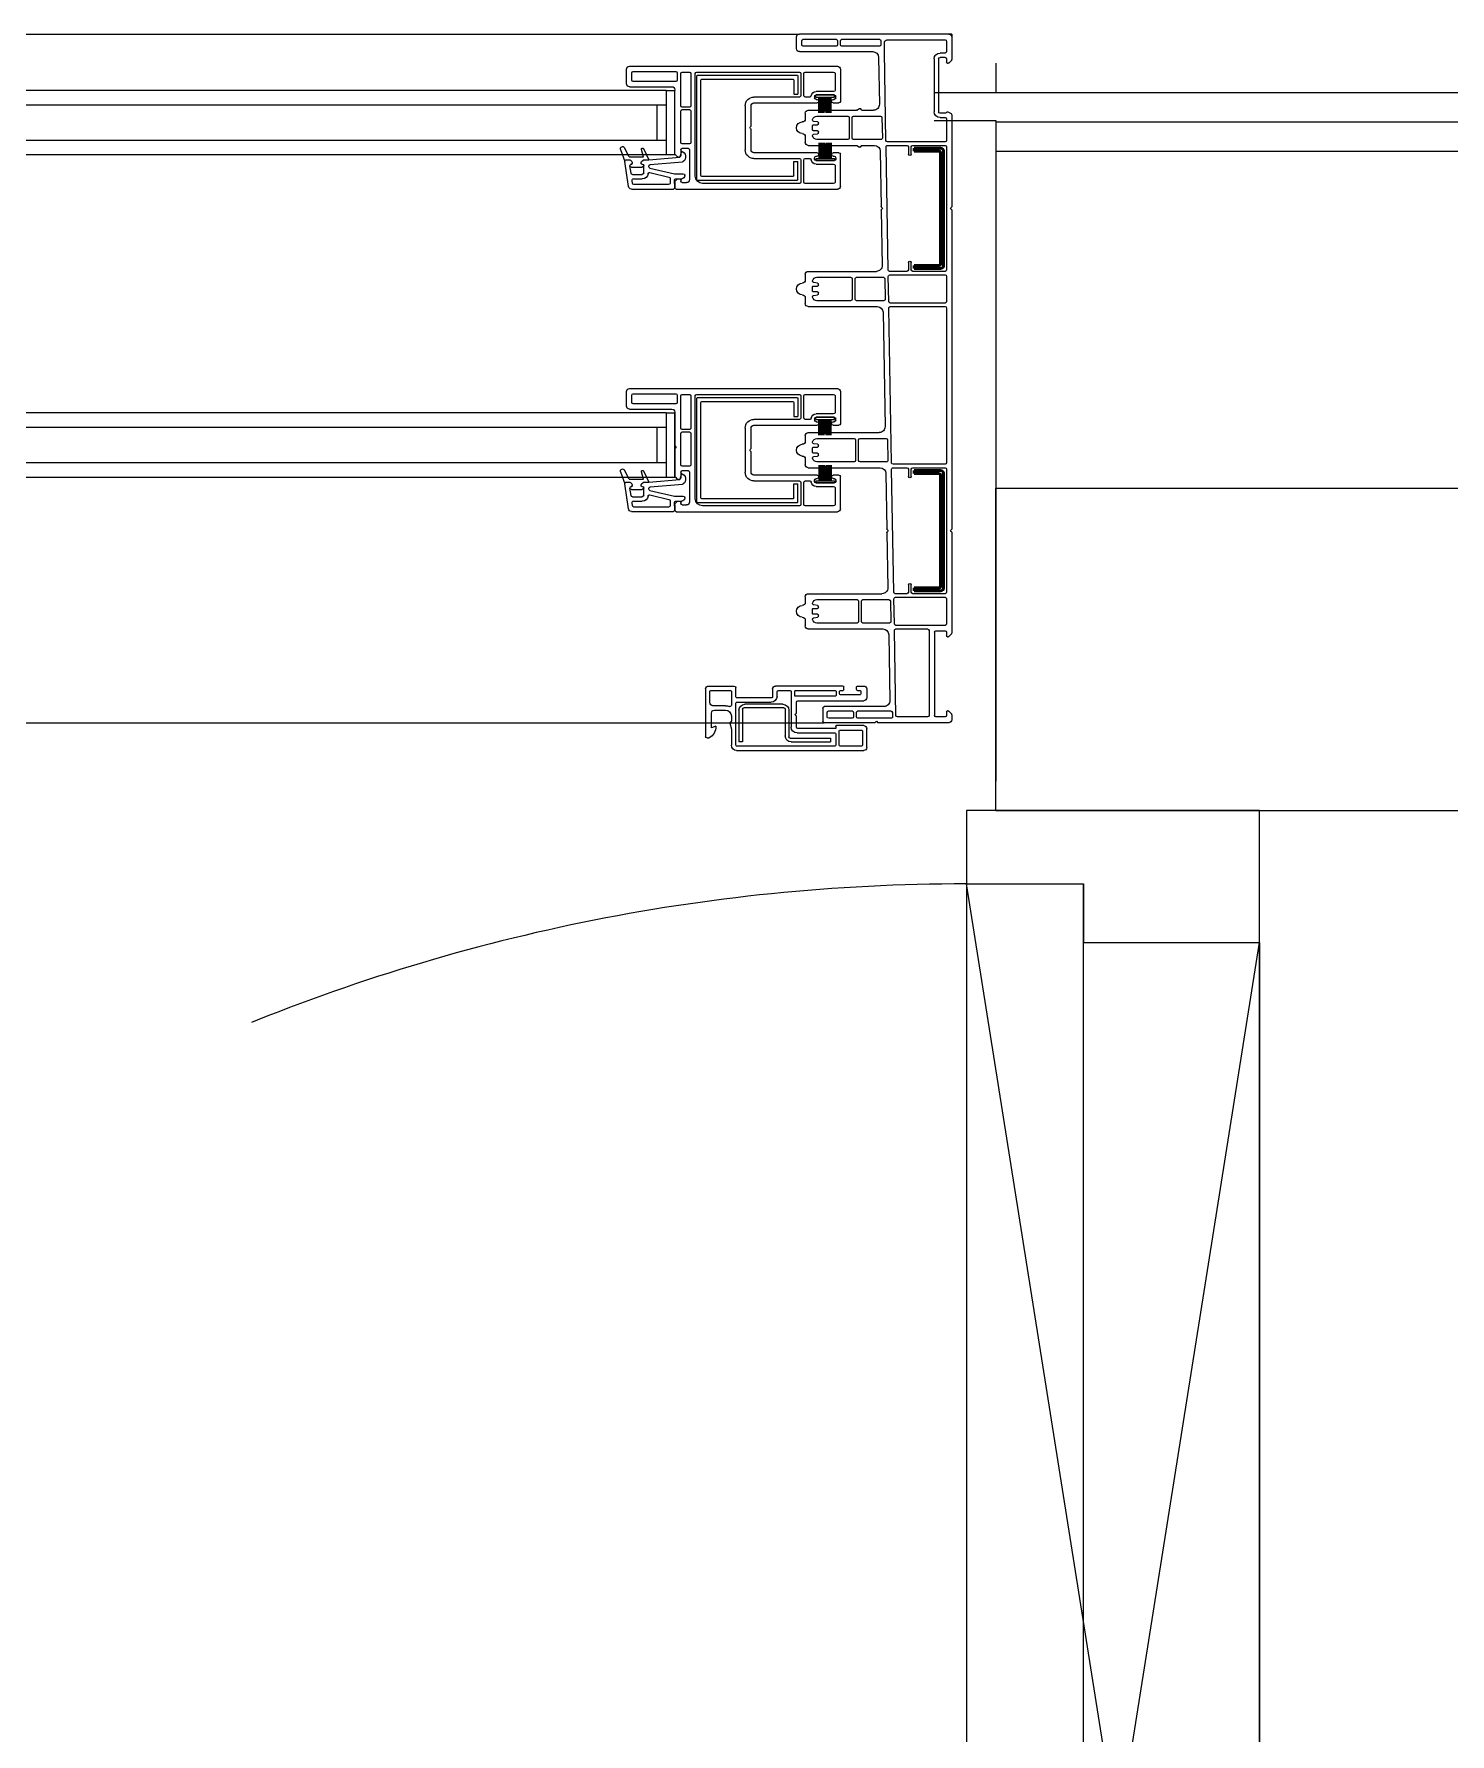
# Model space of a CAD drawing. Header units: millimetres. Extents: x -33000 to 294000, y 0 to 42408.
# Drawn here: x 57393 to 57876, y 9065 to 9645 of the extents above; entities that cross this region are included whole.
import ezdxf

# ---------------------------------------------------------------- set-up
doc = ezdxf.new("R2010")
doc.units = ezdxf.units.MM
doc.header["$LTSCALE"] = 50
doc.linetypes.add('DASHDOTX2', pattern=[2, 1, -0.5, 0, -0.5])
doc.layers.add('arch', color=8, linetype='Continuous')

# ---------------------------------------------------------------- blocks, each defined once
blk = doc.blocks.new('A$C310D5BF5')
for p, q in [((0, 0), (52, 0)), ((0, 0), (0, -8.64)), ((1418, 0), (52, 0)), ((1.8, -2.5), (1.8, -6)), ((22, -2), (2.3, -2)), ((23, -5.97), (23, -3)), ((24.2, -2.3), (24.2, -3.7)), ((37.5, -1.8), (24.7, -1.8)), ((24.7, -4.2), (37.5, -4.2)), ((38, -3.7), (38, -2.3)), ((39, -2.3), (39, -3.7)), ((50.7, -1.8), (39.5, -1.8)), ((39.5, -4.2), (50.7, -4.2)), ((51.2, -3.7), (51.2, -2.3)), ((53, -5), (53, -1)), ((0.15, -9), (1.06, -9.91)), ((1.5, -10), (1.27, -10)), ((1.8, -8.5), (1.8, -9.7)), ((2.3, -6.5), (4, -6.5)), ((2.3, -8), (4, -8)), ((4.5, -8.5), (4.5, -26.5)), ((6, -8.5), (6, -26.5)), ((22.47, -36.31), (23, -6)), ((24.97, -7.97), (24.69, -23.97)), ((52, -6), (26.97, -6)), ((110, -11), (39, -11)), ((38, -12), (38, -23)), ((39.8, -13.5), (39.8, -19.1)), ((50, -13), (40.3, -13)), ((50.5, -21), (50.5, -13.5)), ((51.5, -13.5), (51.5, -21)), ((87, -13), (52, -13)), ((52.5, -14.3), (52.5, -20.5)), ((86.7, -14), (52.8, -14)), ((53.9, -15.7), (53.9, -20.5)), ((85.3, -15.4), (54.2, -15.4)), ((85.6, -48.3), (85.6, -15.7)), ((87, -49.7), (87, -14.3)), ((87.5, -48.5), (87.5, -13.5)), ((89, -13.5), (89, -24.5)), ((92, -13), (89.5, -13)), ((92.5, -24.5), (92.5, -13.5)), ((93.7, -13.3), (93.7, -15.7)), ((108.7, -12.8), (94.2, -12.8)), ((94.2, -16.2), (108.7, -16.2)), ((109.2, -15.7), (109.2, -13.3)), ((111, -17), (111, -12)), ((39.6, -21.8), (39.6, -21.3)), ((40, -21.5), (40, -20.8)), ((46.4, -20.8), (40, -20.8)), ((46.4, -21.5), (40, -21.5)), ((40.1, -20.8), (46.3, -20.8)), ((40.5, -22.3), (40.1, -22.3)), ((40.3, -19.6), (46.3, -19.6)), ((41, -23), (41, -22.8)), ((41.11, -26.9), (41.11, -21.5)), ((41.41, -26.9), (41.41, -21.5)), ((41.71, -26.9), (41.71, -21.5)), ((42.01, -26.9), (42.01, -21.5)), ((42.31, -26.9), (42.31, -21.5)), ((42.61, -26.9), (42.61, -21.5)), ((42.91, -26.9), (42.91, -21.5)), ((43.06, -26.37), (43.06, -21.5)), ((43.36, -26.37), (43.36, -21.5)), ((43.51, -26.9), (43.51, -21.5)), ((43.81, -26.9), (43.81, -21.5)), ((44.11, -26.9), (44.11, -21.5)), ((44.41, -26.9), (44.41, -21.5)), ((44.71, -26.9), (44.71, -21.5)), ((45.01, -26.9), (45.01, -21.5)), ((45.31, -26.9), (45.31, -21.5)), ((45.4, -22.8), (45.4, -23)), ((46.3, -22.3), (45.9, -22.3)), ((46.4, -21.5), (46.4, -20.8)), ((46.8, -21.3), (46.8, -21.8)), ((48.48, -21.5), (50, -21.5)), ((52, -21.5), (67.5, -21.5)), ((53.9, -20.5), (52.5, -20.5)), ((94.5, -19), (94.5, -19.28)), ((110, -18), (95.5, -18)), ((0, -27.61), (0, -58.88)), ((1.34, -26.55), (0.25, -27.18)), ((1.8, -29), (1.8, -36.3)), ((2.09, -27), (4, -27)), ((4, -28.5), (2.3, -28.5)), ((23.81, -28.49), (23.69, -35.49)), ((33.5, -28), (24.31, -28)), ((30.7, -26), (26.69, -26)), ((32.35, -25.96), (31.45, -25.44)), ((49, -26), (32.5, -26)), ((34, -35.5), (34, -28.5)), ((35, -28.5), (35, -35.5)), ((46, -28), (35.5, -28)), ((40.5, -23.5), (38.5, -23.5)), ((43.06, -26.37), (43.36, -26.37)), ((67.5, -23.5), (45.9, -23.5)), ((50, -27), (50, -29)), ((68.5, -31.38), (68.5, -24.5)), ((70.5, -24.5), (70.5, -39.5)), ((89, -26.3), (89, -37)), ((89.5, -25), (92, -25)), ((92, -25.8), (89.5, -25.8)), ((92.5, -37), (92.5, -26.3)), ((45.5, -30.7), (45.5, -30.28)), ((45.5, -33.72), (45.5, -33.3)), ((45.76, -29.98), (47.05, -29.81)), ((47.05, -34.19), (45.76, -34.02)), ((47.2, -31), (45.8, -31)), ((45.8, -33), (47.2, -33)), ((47.5, -32.7), (47.5, -31.3)), ((68.5, -39.5), (68.5, -32.62)), ((68.79, -31.79), (68.59, -31.59)), ((68.79, -32.21), (68.59, -32.41)), ((1.8, -38.5), (1.8, -80.5)), ((2.3, -36.8), (21.97, -36.8)), ((13.3, -38), (2.3, -38)), ((13.8, -41), (13.8, -38.5)), ((14.8, -38.5), (14.8, -41)), ((21.93, -38), (15.3, -38)), ((21.7, -80.51), (22.43, -38.51)), ((24.41, -39.97), (24.08, -58.88)), ((24.19, -36), (33.5, -36)), ((30.7, -38), (26.41, -38)), ((32.35, -38.04), (31.45, -38.56)), ((49, -38), (32.5, -38)), ((35.5, -36), (46, -36)), ((38.5, -40.5), (40.5, -40.5)), ((41.11, -37.1), (41.11, -42.5)), ((41.41, -37.1), (41.41, -42.5)), ((41.71, -37.1), (41.71, -42.5)), ((42.01, -37.1), (42.01, -42.5)), ((42.31, -37.1), (42.31, -42.5)), ((42.61, -37.1), (42.61, -42.5)), ((42.91, -37.1), (42.91, -42.5)), ((43.06, -37.63), (43.06, -42.5)), ((43.06, -37.63), (43.36, -37.63)), ((43.36, -37.63), (43.36, -42.5)), ((43.51, -37.1), (43.51, -42.5)), ((43.81, -37.1), (43.81, -42.5)), ((44.11, -37.1), (44.11, -42.5)), ((44.41, -37.1), (44.41, -42.5)), ((44.71, -37.1), (44.71, -42.5)), ((45.01, -37.1), (45.01, -42.5)), ((45.31, -37.1), (45.31, -42.5)), ((45.9, -40.5), (67.5, -40.5)), ((50, -35), (50, -37)), ((89.5, -37.5), (92, -37.5)), ((89.5, -39.5), (89.5, -49.7)), ((92, -39), (90, -39)), ((92.27, -40), (92.8, -42)), ((92.5, -39.5), (92.5, -41.5)), ((105.17, -39.11), (103.4, -42.9)), ((105.18, -41.9), (105.86, -39.37)), ((110.02, -41.9), (111.67, -38.79)), ((113.01, -39.39), (111.52, -43.47)), ((38, -52), (38, -41)), ((39.6, -42.2), (39.6, -42.7)), ((39.8, -44.9), (39.8, -50.5)), ((40, -42.5), (40, -43.2)), ((46.4, -42.5), (40, -42.5)), ((46.4, -43.2), (40, -43.2)), ((40.5, -41.7), (40.1, -41.7)), ((40.1, -43.2), (46.3, -43.2)), ((46.3, -44.4), (40.3, -44.4)), ((41, -41), (41, -41.2)), ((45.4, -41.2), (45.4, -41)), ((46.3, -41.7), (45.9, -41.7)), ((46.4, -42.5), (46.4, -43.2)), ((46.8, -42.7), (46.8, -42.2)), ((50, -42.5), (48.48, -42.5)), ((50.5, -50.5), (50.5, -43)), ((51.5, -43), (51.5, -50.5)), ((67.5, -42.5), (52, -42.5)), ((53.9, -43.5), (52.5, -43.5)), ((52.5, -49.7), (52.5, -43.5)), ((53.9, -48.3), (53.9, -43.5)), ((102.95, -44.57), (91.86, -43.63)), ((103.4, -42.9), (92.8, -42)), ((93.29, -42), (93, -42)), ((94.35, -41.15), (93.65, -41.85)), ((103.02, -45.76), (94.6, -47.7)), ((105, -42.9), (103.4, -42.9)), ((105, -42.9), (103.4, -42.9)), ((103.4, -45.27), (103.4, -45.07)), ((105.1, -47.4), (105.1, -44.9)), ((110.02, -41.9), (105.18, -41.9)), ((105.86, -43.55), (105.35, -43.05)), ((105.86, -43.55), (105.35, -43.05)), ((105.8, -44.4), (105.6, -44.4)), ((105.8, -44.4), (105.6, -44.4)), ((109.3, -45.4), (105.6, -45.4)), ((106, -44.2), (106, -43.91)), ((106, -44.2), (106, -43.91)), ((109, -44.2), (109, -43.91)), ((109, -44.2), (109, -43.91)), ((109.15, -43.55), (109.66, -43.05)), ((109.15, -43.55), (109.66, -43.05)), ((109.3, -44.4), (109.2, -44.4)), ((109.3, -44.4), (109.2, -44.4)), ((109.45, -47.47), (109.8, -44.97)), ((111.03, -42.9), (110.01, -42.9)), ((111.03, -42.9), (110.01, -42.9)), ((110.32, -52.04), (111.52, -43.47)), ((40.3, -51), (50, -51)), ((52, -51), (85, -51)), ((52.8, -50), (86.7, -50)), ((54.2, -48.6), (85.3, -48.6)), ((92, -50.7), (90.5, -50.7)), ((91.1, -48.4), (91.1, -48.2)), ((94.6, -47.7), (91.6, -47.7)), ((94.09, -49.4), (92.1, -49.4)), ((92.5, -49.9), (92.5, -50.2)), ((93.29, -49.4), (93, -49.4)), ((93.65, -49.55), (94.35, -50.25)), ((94.5, -52.38), (94.59, -49.92)), ((94.5, -50.61), (94.5, -52.5)), ((96.1, -49.29), (96.1, -50.9)), ((103.02, -47.3), (96.49, -48.8)), ((96.6, -51.4), (108.46, -51.4)), ((108.95, -47.9), (105.6, -47.9)), ((108.6, -49.4), (105.6, -49.4)), ((108.96, -50.97), (109.1, -49.97)), ((94, -53), (39, -53)), ((109.33, -52.9), (95, -52.9)), ((0, -60.12), (0, -168.88)), ((0.29, -59.29), (0.09, -59.09)), ((0.09, -59.91), (0.29, -59.71)), ((24.06, -60.13), (23.73, -78.97)), ((23.78, -59.29), (23.99, -59.09)), ((23.97, -59.91), (23.78, -59.71)), ((2.3, -81), (13.3, -81)), ((13.8, -80.5), (13.8, -78)), ((14.8, -78), (14.8, -80.5)), ((15.3, -81), (21.2, -81)), ((49, -81), (25.73, -81)), ((1.8, -82.7), (1.8, -91.3)), ((21.16, -82.2), (2.3, -82.2)), ((21.51, -91.31), (21.66, -82.71)), ((22.85, -83.49), (22.73, -90.49)), ((32.5, -83), (23.35, -83)), ((33, -90.5), (33, -83.5)), ((34, -83.5), (34, -90.5)), ((46, -83), (34.5, -83)), ((45.5, -85.7), (45.5, -85.28)), ((45.76, -84.98), (47.05, -84.81)), ((47.2, -86), (45.8, -86)), ((47.5, -87.7), (47.5, -86.3)), ((50, -82), (50, -84)), ((2.3, -91.8), (21.01, -91.8)), ((23.23, -91), (32.5, -91)), ((34.5, -91), (46, -91)), ((45.5, -88.72), (45.5, -88.3)), ((47.05, -89.19), (45.76, -89.02)), ((45.8, -88), (47.2, -88)), ((50, -90), (50, -92)), ((1.8, -93.5), (1.8, -146.3)), ((20.97, -93), (2.3, -93)), ((20.55, -146.31), (21.47, -93.51)), ((23.45, -94.97), (22.77, -133.97)), ((49, -93), (25.45, -93)), ((110, -121), (39, -121)), ((38, -122), (38, -133)), ((39.8, -123.5), (39.8, -129.1)), ((50, -123), (40.3, -123)), ((50.5, -131), (50.5, -123.5)), ((51.5, -123.5), (51.5, -131)), ((87, -123), (52, -123)), ((52.5, -124.3), (52.5, -130.5)), ((86.7, -124), (52.8, -124)), ((53.9, -125.7), (53.9, -130.5)), ((85.3, -125.4), (54.2, -125.4)), ((85.6, -158.3), (85.6, -125.7)), ((87, -159.7), (87, -124.3)), ((87.5, -158.5), (87.5, -123.5)), ((89, -123.5), (89, -134.5)), ((92, -123), (89.5, -123)), ((92.5, -134.5), (92.5, -123.5)), ((93.7, -123.3), (93.7, -125.7)), ((108.7, -122.8), (94.2, -122.8)), ((94.2, -126.2), (108.7, -126.2)), ((109.2, -125.7), (109.2, -123.3)), ((111, -127), (111, -122)), ((39.6, -131.8), (39.6, -131.3)), ((40, -131.5), (40, -130.8)), ((46.4, -130.8), (40, -130.8)), ((46.4, -131.5), (40, -131.5)), ((40.1, -130.8), (46.3, -130.8)), ((40.5, -132.3), (40.1, -132.3)), ((40.3, -129.6), (46.3, -129.6)), ((41, -133), (41, -132.8)), ((41.11, -136.9), (41.11, -131.5)), ((41.41, -136.9), (41.41, -131.5)), ((41.71, -136.9), (41.71, -131.5)), ((42.01, -136.9), (42.01, -131.5)), ((42.31, -136.9), (42.31, -131.5)), ((42.61, -136.9), (42.61, -131.5)), ((42.91, -136.9), (42.91, -131.5)), ((43.06, -136.37), (43.06, -131.5)), ((43.36, -136.37), (43.36, -131.5)), ((43.51, -136.9), (43.51, -131.5)), ((43.81, -136.9), (43.81, -131.5)), ((44.11, -136.9), (44.11, -131.5)), ((44.41, -136.9), (44.41, -131.5)), ((44.71, -136.9), (44.71, -131.5)), ((45.01, -136.9), (45.01, -131.5)), ((45.31, -136.9), (45.31, -131.5)), ((45.4, -132.8), (45.4, -133)), ((46.3, -132.3), (45.9, -132.3)), ((46.4, -131.5), (46.4, -130.8)), ((46.8, -131.3), (46.8, -131.8)), ((48.48, -131.5), (50, -131.5)), ((52, -131.5), (67.5, -131.5)), ((53.9, -130.5), (52.5, -130.5)), ((94.5, -129), (94.5, -140.38)), ((110, -128), (95.5, -128)), ((21.89, -138.49), (21.77, -145.49)), ((31.3, -138), (22.39, -138)), ((49, -136), (24.77, -136)), ((31.8, -145.5), (31.8, -138.5)), ((32.8, -138.5), (32.8, -145.5)), ((46, -138), (33.3, -138)), ((40.5, -133.5), (38.5, -133.5)), ((43.06, -136.37), (43.36, -136.37)), ((67.5, -133.5), (45.9, -133.5)), ((50, -137), (50, -139)), ((68.5, -141.38), (68.5, -134.5)), ((70.5, -134.5), (70.5, -149.5)), ((89, -136.3), (89, -147)), ((89.5, -135), (92, -135)), ((92, -135.8), (89.5, -135.8)), ((92.5, -147), (92.5, -136.3)), ((45.5, -140.7), (45.5, -140.28)), ((45.5, -143.72), (45.5, -143.3)), ((45.76, -139.98), (47.05, -139.81)), ((47.05, -144.19), (45.76, -144.02)), ((47.2, -141), (45.8, -141)), ((45.8, -143), (47.2, -143)), ((47.5, -142.7), (47.5, -141.3)), ((50, -145), (50, -147)), ((68.5, -149.5), (68.5, -142.62)), ((68.79, -141.79), (68.59, -141.59)), ((68.79, -142.21), (68.59, -142.41)), ((94.21, -140.79), (94.41, -140.59)), ((94.21, -141.21), (94.41, -141.41)), ((94.5, -141.62), (94.5, -150.79)), ((1.8, -148.5), (1.8, -190.5)), ((2.3, -146.8), (20.05, -146.8)), ((13.3, -148), (2.3, -148)), ((13.8, -151), (13.8, -148.5)), ((14.8, -148.5), (14.8, -151)), ((20.01, -148), (15.3, -148)), ((19.78, -190.51), (20.51, -148.51)), ((22.49, -149.97), (22.16, -168.88)), ((22.26, -146), (31.3, -146)), ((49, -148), (24.49, -148)), ((33.3, -146), (46, -146)), ((38.5, -150.5), (40.5, -150.5)), ((41.11, -147.1), (41.11, -152.5)), ((41.41, -147.1), (41.41, -152.5)), ((41.71, -147.1), (41.71, -152.5)), ((42.01, -147.1), (42.01, -152.5)), ((42.31, -147.1), (42.31, -152.5)), ((42.61, -147.1), (42.61, -152.5)), ((42.91, -147.1), (42.91, -152.5)), ((43.06, -147.63), (43.06, -152.5)), ((43.06, -147.63), (43.36, -147.63)), ((43.36, -147.63), (43.36, -152.5)), ((43.51, -147.1), (43.51, -152.5)), ((43.81, -147.1), (43.81, -152.5)), ((44.11, -147.1), (44.11, -152.5)), ((44.41, -147.1), (44.41, -152.5)), ((44.71, -147.1), (44.71, -152.5)), ((45.01, -147.1), (45.01, -152.5)), ((45.31, -147.1), (45.31, -152.5)), ((45.9, -150.5), (67.5, -150.5)), ((89.5, -147.5), (92, -147.5)), ((89.5, -149.5), (89.5, -159.7)), ((92, -149), (90, -149)), ((92.27, -150), (92.8, -152)), ((92.5, -149.5), (92.5, -151.5)), ((105.17, -149.11), (103.4, -152.9)), ((105.18, -151.9), (105.86, -149.37)), ((110.02, -151.9), (111.67, -148.79)), ((113.01, -149.39), (111.52, -153.47)), ((38, -162), (38, -151)), ((39.6, -152.2), (39.6, -152.7)), ((39.8, -154.9), (39.8, -160.5)), ((40, -152.5), (40, -153.2)), ((46.4, -152.5), (40, -152.5)), ((46.4, -153.2), (40, -153.2)), ((40.5, -151.7), (40.1, -151.7)), ((40.1, -153.2), (46.3, -153.2)), ((46.3, -154.4), (40.3, -154.4)), ((41, -151), (41, -151.2)), ((45.4, -151.2), (45.4, -151)), ((46.3, -151.7), (45.9, -151.7)), ((46.4, -152.5), (46.4, -153.2)), ((46.8, -152.7), (46.8, -152.2)), ((50, -152.5), (48.48, -152.5)), ((50.5, -160.5), (50.5, -153)), ((51.5, -153), (51.5, -160.5)), ((67.5, -152.5), (52, -152.5)), ((53.9, -153.5), (52.5, -153.5)), ((52.5, -159.7), (52.5, -153.5)), ((53.9, -158.3), (53.9, -153.5)), ((102.95, -154.57), (91.86, -153.63)), ((103.4, -152.9), (92.8, -152)), ((93.29, -152), (93, -152)), ((94.35, -151.15), (93.65, -151.85)), ((103.02, -155.76), (94.6, -157.7)), ((105, -152.9), (103.4, -152.9)), ((105, -152.9), (103.4, -152.9)), ((103.4, -155.27), (103.4, -155.07)), ((105.1, -157.4), (105.1, -154.9)), ((110.02, -151.9), (105.18, -151.9)), ((105.86, -153.55), (105.35, -153.05)), ((105.86, -153.55), (105.35, -153.05)), ((105.8, -154.4), (105.6, -154.4)), ((105.8, -154.4), (105.6, -154.4)), ((109.3, -155.4), (105.6, -155.4)), ((106, -154.2), (106, -153.91)), ((106, -154.2), (106, -153.91)), ((109, -154.2), (109, -153.91)), ((109, -154.2), (109, -153.91)), ((109.15, -153.55), (109.66, -153.05)), ((109.15, -153.55), (109.66, -153.05)), ((109.3, -154.4), (109.2, -154.4)), ((109.3, -154.4), (109.2, -154.4)), ((109.45, -157.47), (109.8, -154.97)), ((111.03, -152.9), (110.01, -152.9)), ((111.03, -152.9), (110.01, -152.9)), ((110.32, -162.04), (111.52, -153.47)), ((40.3, -161), (50, -161)), ((52, -161), (85, -161)), ((52.8, -160), (86.7, -160)), ((54.2, -158.6), (85.3, -158.6)), ((92, -160.7), (90.5, -160.7)), ((91.1, -158.4), (91.1, -158.2)), ((94.6, -157.7), (91.6, -157.7)), ((94.09, -159.4), (92.1, -159.4)), ((92.5, -159.9), (92.5, -160.2)), ((93.29, -159.4), (93, -159.4)), ((93.65, -159.55), (94.35, -160.25)), ((94.5, -162.38), (94.59, -159.92)), ((94.5, -160.61), (94.5, -162.5)), ((96.1, -159.29), (96.1, -160.9)), ((103.02, -157.3), (96.49, -158.8)), ((96.6, -161.4), (108.46, -161.4)), ((108.95, -157.9), (105.6, -157.9)), ((108.6, -159.4), (105.6, -159.4)), ((108.96, -160.97), (109.1, -159.97)), ((94, -163), (39, -163)), ((109.33, -162.9), (95, -162.9)), ((0, -170.12), (0, -204.34)), ((0.29, -169.29), (0.09, -169.09)), ((0.09, -169.91), (0.29, -169.71)), ((22.14, -170.13), (21.81, -188.97)), ((21.86, -169.29), (22.07, -169.09)), ((22.05, -169.91), (21.86, -169.71)), ((2.3, -191), (13.3, -191)), ((13.8, -190.5), (13.8, -188)), ((14.8, -188), (14.8, -190.5)), ((15.3, -191), (19.28, -191)), ((49, -191), (23.81, -191)), ((1.8, -192.7), (1.8, -201.3)), ((19.24, -192.2), (2.3, -192.2)), ((19.59, -201.31), (19.74, -192.71)), ((20.93, -193.49), (20.81, -200.49)), ((30.3, -193), (21.43, -193)), ((30.8, -200.5), (30.8, -193.5)), ((31.8, -193.5), (31.8, -200.5)), ((46, -193), (32.3, -193)), ((45.5, -195.7), (45.5, -195.28)), ((45.76, -194.98), (47.05, -194.81)), ((47.2, -196), (45.8, -196)), ((47.5, -197.7), (47.5, -196.3)), ((50, -192), (50, -194)), ((2.3, -201.8), (19.09, -201.8)), ((19.05, -203), (8.25, -203)), ((21.3, -201), (30.3, -201)), ((49, -203), (23.53, -203)), ((32.3, -201), (46, -201)), ((45.5, -198.72), (45.5, -198.3)), ((47.05, -199.19), (45.76, -199.02)), ((45.8, -198), (47.2, -198)), ((50, -200), (50, -202)), ((0.15, -204.7), (1.06, -205.61)), ((1.5, -205.7), (1.27, -205.7)), ((1.8, -204.1), (1.8, -205.4)), ((5.45, -203.6), (2.3, -203.6)), ((5.95, -204.1), (5.95, -232.5)), ((7.75, -203.5), (7.75, -232.5)), ((19.05, -232.51), (19.55, -203.51)), ((21.53, -204.97), (21.13, -227.47)), ((29, -223.5), (29, -226.5)), ((32.2, -222.5), (30, -222.5)), ((31, -224.3), (31, -225.2)), ((32.2, -224), (31.3, -224)), ((31.3, -225.5), (38, -225.5)), ((32.5, -223.7), (32.5, -222.8)), ((36.8, -223.7), (36.8, -222.8)), ((37.1, -222.5), (60.13, -222.5)), ((38, -224), (37.1, -224)), ((38.3, -225.2), (38.3, -224.3)), ((39.5, -224.3), (39.5, -225.7)), ((53.3, -224), (39.8, -224)), ((39.8, -226), (53.3, -226)), ((53.6, -225.7), (53.6, -224.3)), ((54.8, -224.3), (54.8, -236.5)), ((59.13, -224), (55.1, -224)), ((59.63, -226), (59.63, -224.5)), ((61.13, -223.5), (61.13, -226.2)), ((73.7, -226.2), (73.7, -223)), ((83, -222.5), (74.2, -222.5)), ((75.2, -224.3), (75.2, -229)), ((82.2, -224), (75.5, -224)), ((82.5, -228.21), (82.5, -224.3)), ((84, -223.5), (84, -239.7)), ((0.15, -232), (1.06, -231.09)), ((1.27, -231), (1.5, -231)), ((1.8, -231.3), (1.8, -232.5)), ((20.26, -231.49), (20.24, -232.99)), ((32, -231), (20.76, -231)), ((23.13, -229.5), (43.5, -229.5)), ((52.5, -227.5), (30, -227.5)), ((32.5, -233), (32.5, -231.5)), ((33.5, -231.5), (33.5, -233)), ((42, -231), (34, -231)), ((42.5, -233), (42.5, -231.5)), ((44, -230), (44, -234.5)), ((53, -231.75), (53, -228)), ((53.5, -232.25), (53, -231.75)), ((55.61, -230.72), (55.61, -239.82)), ((56.81, -230.42), (56.81, -239.52)), ((57.31, -229.92), (70.91, -229.92)), ((57.61, -228.72), (70.61, -228.72)), ((61.43, -226.5), (73.4, -226.5)), ((73.4, -228), (61.63, -228)), ((71.41, -230.42), (71.41, -241.52)), ((72.61, -230.72), (72.61, -241.52)), ((73.7, -242.7), (73.7, -228.3)), ((77.2, -229.21), (81.5, -229.21)), ((81, -230.71), (77.2, -230.71)), ((82, -236.71), (82, -231.71)), ((0, -232.36), (0, -234)), ((1, -235), (25.2, -235)), ((2.3, -233), (5.45, -233)), ((8.25, -233), (18.55, -233)), ((20.74, -233.5), (32, -233.5)), ((25.7, -234.5), (25.2, -235)), ((26.2, -235), (25.7, -234.5)), ((26.2, -235), (43.5, -235)), ((29, -243.5), (29, -237)), ((30, -236), (39.3, -236)), ((30.5, -237.8), (30.5, -242.7)), ((38.1, -237.5), (30.8, -237.5)), ((34, -233.5), (42, -233.5)), ((38.4, -242.7), (38.4, -237.8)), ((39.6, -236.3), (39.6, -237)), ((39.6, -237), (52.5, -237)), ((1426.5, -235), (43.5, -235)), ((53, -232.75), (53.5, -232.25)), ((53, -236.5), (53, -232.75)), ((75.2, -232.71), (75.2, -234.34)), ((75.2, -234.34), (75.7, -235.21)), ((75.7, -235.21), (75.2, -237.21)), ((75.2, -237.21), (75.2, -242.7)), ((80.5, -236.21), (82, -236.71)), ((30.8, -243), (38.1, -243)), ((39.6, -238.8), (39.6, -242.7)), ((52.8, -238.5), (39.9, -238.5)), ((39.9, -243), (73.4, -243)), ((55.11, -240.32), (41.41, -240.32)), ((41.41, -240.32), (41.41, -241.52)), ((54.81, -241.52), (41.41, -241.52)), ((71.41, -241.52), (72.61, -241.52)), ((83.5, -240.2), (82.78, -240.2)), ((73.4, -244.5), (30, -244.5))]:
    blk.add_line(p, q)
at = {"lineweight": -3}
for p, q in [((97.5, -19.28), (94.5, -19.28)), ((94.5, -41.28), (94.5, -19.28)), ((97.5, -19.28), (708.5, -19.28)), ((97.5, -19.28), (97.5, -41.28)), ((97.5, -24.28), (708.5, -24.28)), ((97.5, -36.28), (708.5, -36.28)), ((94.5, -41.28), (97.5, -41.28)), ((97.5, -41.28), (708.5, -41.28)), ((97.5, -129.28), (94.5, -129.28)), ((94.5, -151.28), (94.5, -129.28)), ((97.5, -129.28), (708.5, -129.28)), ((97.5, -129.28), (97.5, -151.28)), ((97.5, -134.28), (708.5, -134.28)), ((97.5, -146.28), (708.5, -146.28)), ((94.5, -151.28), (97.5, -151.28)), ((97.5, -151.28), (708.5, -151.28))]:
    blk.add_line(p, q, dxfattribs=at)
at = {"linetype": 'Continuous', "lineweight": -3}
for p, q in [((100.5, -36.28), (100.5, -24.28)), ((94.54, -130.88), (94.5, -130.92)), ((100.5, -146.28), (100.5, -134.28))]:
    blk.add_line(p, q, dxfattribs=at)
at = {"lineweight": 50}
for p, q in [((2.8, -40), (2.8, -79)), ((2.8, -40), (2.8, -79)), ((12.8, -39), (3.8, -39)), ((12.8, -39), (3.8, -39)), ((3.8, -40.5), (3.8, -78.5)), ((3.8, -40.5), (3.8, -78.5)), ((12.8, -40), (4.3, -40)), ((12.8, -40), (4.3, -40)), ((12.8, -40), (12.8, -39)), ((12.8, -40), (12.8, -39)), ((12.8, -80), (3.8, -80)), ((12.8, -80), (3.8, -80)), ((12.8, -79), (4.3, -79)), ((12.8, -79), (4.3, -79)), ((12.8, -80), (12.8, -79)), ((12.8, -80), (12.8, -79)), ((2.8, -150), (2.8, -189)), ((12.8, -149), (3.8, -149)), ((3.8, -150.5), (3.8, -188.5)), ((12.8, -150), (4.3, -150)), ((12.8, -150), (12.8, -149)), ((12.8, -190), (3.8, -190)), ((12.8, -189), (4.3, -189)), ((12.8, -190), (12.8, -189))]:
    blk.add_line(p, q, dxfattribs=at)
for centre, radius, start, end in [((1, -1), 1, 90, 180), ((52, -1), 1, 0, 90), ((2.3, -2.5), 0.5, 90, 180), ((22, -3), 1, 0, 90), ((24.7, -2.3), 0.5, 90, 180), ((24.7, -3.7), 0.5, 180, 270), ((37.5, -2.3), 0.5, 0, 90), ((37.5, -3.7), 0.5, 270, 0), ((39.5, -2.3), 0.5, 90, 180), ((39.5, -3.7), 0.5, 180, 270), ((50.7, -2.3), 0.5, 0, 90), ((50.7, -3.7), 0.5, 270, 0), ((52, -5), 1, 270, 0), ((0.5, -8.64), 0.5, 180, 225), ((1.27, -9.7), 0.3, 225, 270), ((1.5, -9.7), 0.3, 270, 0), ((2.3, -6), 0.5, 180, 270), ((2.3, -8.5), 0.5, 90, 180), ((4, -8.5), 2, 0, 90), ((4, -8.5), 0.5, 0, 90), ((21, -5.97), 2, 359, 0), ((26.97, -8), 2, 90, 179), ((39, -12), 1, 90, 180), ((110, -12), 1, 0, 90), ((40.3, -13.5), 0.5, 90, 180), ((50, -13.5), 0.5, 0, 90), ((52, -13.5), 0.5, 90, 180), ((52.8, -14.3), 0.3, 90, 180), ((54.2, -15.7), 0.3, 90, 180), ((85.3, -15.7), 0.3, 0, 90), ((86.7, -14.3), 0.3, 0, 90), ((87, -13.5), 0.5, 0, 90), ((89.5, -13.5), 0.5, 90, 180), ((92, -13.5), 0.5, 0, 90), ((94.2, -13.3), 0.5, 90, 180), ((94.2, -15.7), 0.5, 180, 270), ((108.7, -13.3), 0.5, 0, 90), ((108.7, -15.7), 0.5, 270, 0), ((110, -17), 1, 270, 0), ((38.5, -23), 0.5, 180, 270), ((40.1, -21.3), 0.5, 90, 180), ((40.1, -21.8), 0.5, 180, 270), ((40.3, -19.1), 0.5, 180, 270), ((40.5, -22.8), 0.5, 0, 90), ((40.5, -23), 0.5, 270, 0), ((45.9, -22.8), 0.5, 90, 180), ((45.9, -23), 0.5, 180, 270), ((46.3, -21.3), 1.7, 7.83748, 90), ((46.3, -21.3), 0.5, 0, 90), ((46.3, -21.8), 0.5, 270, 0), ((48.48, -21), 0.5, 187.83748, 270), ((50, -21), 0.5, 270, 0), ((52, -21), 0.5, 180, 270), ((67.5, -24.5), 3, 0, 90), ((95.5, -19), 1, 90, 180), ((0.5, -27.61), 0.5, 120, 180), ((1.5, -26.8), 0.3, 9.59407, 122.84414), ((2.09, -26.7), 0.3, 189.59407, 270), ((2.3, -29), 0.5, 90, 180), ((4, -26.5), 2, 270, 0), ((4, -26.5), 0.5, 270, 0), ((24.31, -28.5), 0.5, 90, 179), ((26.69, -24), 2, 179, 270), ((30.7, -25.7), 0.3, 270, 0), ((31.3, -25.7), 0.3, 60, 180), ((32.5, -25.7), 0.3, 240, 270), ((33.5, -28.5), 0.5, 0, 90), ((35.5, -28.5), 0.5, 90, 180), ((46, -29.5), 1.5, 10.87693, 90), ((49, -27), 1, 0, 90), ((51, -29), 1, 180, 270), ((67.5, -24.5), 1, 0, 90), ((89.5, -24.5), 0.5, 180, 270), ((89.5, -26.3), 0.5, 90, 180), ((92, -24.5), 0.5, 270, 0), ((92, -26.3), 0.5, 0, 90), ((45.8, -30.28), 0.3, 97.73159, 180), ((45.8, -30.7), 0.3, 180, 270), ((45.8, -33.3), 0.3, 90, 180), ((45.8, -33.72), 0.3, 180, 262.26841), ((46, -34.5), 1.5, 270, 349.12307), ((46.98, -29.31), 0.5, 277.73159, 10.87693), ((46.98, -34.69), 0.5, 349.12307, 82.26841), ((47.2, -31.3), 0.3, 359.98385, 90), ((47.2, -32.7), 0.3, 270, 0.01615), ((51, -35), 1, 90, 180), ((51, -32), 2, 270, 90), ((68.8, -31.38), 0.3, 180, 225), ((68.8, -32.62), 0.3, 135, 180), ((68.58, -32), 0.3, 315, 45), ((2.3, -36.3), 0.5, 180, 270), ((2.3, -38.5), 0.5, 90, 180), ((13.3, -38.5), 0.5, 0, 90), ((15.3, -38.5), 0.5, 90, 180), ((21.93, -38.5), 0.5, 359, 90), ((21.97, -36.3), 0.5, 270, 359), ((24.19, -35.5), 0.5, 179, 270), ((26.41, -40), 2, 90, 179), ((30.7, -38.3), 0.3, 0, 90), ((31.3, -38.3), 0.3, 180, 300), ((32.5, -38.3), 0.3, 90, 120), ((33.5, -35.5), 0.5, 270, 0), ((35.5, -35.5), 0.5, 180, 270), ((38.5, -41), 0.5, 90, 180), ((40.5, -41), 0.5, 0, 90), ((45.9, -41), 0.5, 90, 180), ((49, -37), 1, 270, 0), ((67.5, -39.5), 3, 270, 0), ((67.5, -39.5), 1, 270, 0), ((89.5, -37), 0.5, 180, 270), ((90, -39.5), 0.5, 90, 180), ((92.8, -41.93), 2, 105.54227, 233.20458), ((92, -37), 0.5, 270, 0), ((92, -39.5), 0.5, 0, 90), ((105.5, -39.27), 0.37, 345, 155), ((112.32, -39.13), 0.735, 340, 152), ((14.3, -41), 0.5, 180, 0), ((40.1, -42.2), 0.5, 90, 180), ((40.1, -42.7), 0.5, 180, 270), ((40.3, -44.9), 0.5, 90, 180), ((40.5, -41.2), 0.5, 270, 0), ((45.9, -41.2), 0.5, 180, 270), ((46.3, -42.2), 0.5, 0, 90), ((46.3, -42.7), 0.5, 270, 0), ((46.3, -42.7), 1.7, 270, 352.16252), ((48.48, -43), 0.5, 90, 172.16252), ((50, -43), 0.5, 0, 90), ((52, -43), 0.5, 90, 180), ((91.91, -43.13), 0.5, 233.20458, 265.1469), ((93, -41.5), 0.5, 180, 270), ((93.29, -41.5), 0.5, 270, 315.0017), ((94, -40.79), 0.5, 315.0017, 0), ((102.9, -45.07), 0.5, 0, 85.1469), ((102.9, -45.27), 0.5, 283, 0), ((105, -43.4), 0.5, 45, 90), ((105, -43.4), 0.5, 45, 90), ((105.6, -44.9), 0.5, 90, 180), ((105.6, -44.9), 0.5, 90, 180), ((105.6, -44.9), 0.5, 180, 270), ((105.8, -44.2), 0.2, 270, 0), ((105.8, -44.2), 0.2, 270, 0), ((105.5, -43.91), 0.5, 0, 45), ((105.5, -43.91), 0.5, 0, 45), ((109.5, -43.91), 0.5, 135, 180), ((109.5, -43.91), 0.5, 135, 180), ((109.2, -44.2), 0.2, 180, 270), ((109.2, -44.2), 0.2, 180, 270), ((109.3, -44.9), 0.5, 352, 90), ((109.3, -44.9), 0.5, 352, 90), ((109.3, -44.9), 0.5, 270, 352), ((110.01, -43.4), 0.5, 90, 135), ((110.01, -43.4), 0.5, 90, 135), ((111.03, -43.4), 0.5, 352, 90), ((111.03, -43.4), 0.5, 352, 90), ((39, -52), 1, 180, 270), ((40.3, -50.5), 0.5, 180, 270), ((50, -50.5), 0.5, 270, 0), ((52, -50.5), 0.5, 180, 270), ((52.8, -49.7), 0.3, 180, 270), ((54.2, -48.3), 0.3, 180, 270), ((85, -48.5), 2.5, 270, 0), ((85.3, -48.3), 0.3, 270, 0), ((86.7, -49.7), 0.3, 270, 0), ((90.5, -49.7), 1, 180, 270), ((91.6, -48.2), 0.5, 90, 180), ((92.1, -48.4), 1, 180, 270), ((92, -50.2), 0.5, 270, 0), ((93, -49.9), 0.5, 90, 180), ((93.29, -49.9), 0.5, 45, 90), ((94.09, -49.9), 0.5, 358, 90), ((94, -50.61), 0.5, 0, 45), ((96.6, -49.29), 0.5, 103, 180), ((96.6, -50.9), 0.5, 180, 270), ((103.13, -47.78), 0.5, 8.82171, 103), ((105.6, -47.4), 2, 188.82171, 270), ((105.6, -47.4), 0.5, 180, 270), ((108.46, -50.9), 0.5, 270, 352), ((108.6, -49.9), 0.5, 352, 90), ((108.95, -47.4), 0.5, 270, 352), ((109.33, -51.9), 1, 270, 352), ((94, -52.5), 0.5, 270, 0), ((95, -52.4), 0.5, 178, 270), ((0.3, -58.88), 0.3, 180, 225), ((0.3, -60.12), 0.3, 135, 180), ((0.08, -59.5), 0.3, 315, 45), ((23.99, -59.5), 0.3, 134.5, 224.5), ((23.76, -60.12), 0.3, 359, 44.5), ((23.78, -58.87), 0.3, 314.5, 359), ((2.3, -80.5), 0.5, 180, 270), ((13.3, -80.5), 0.5, 270, 0), ((14.3, -78), 0.5, 0, 180), ((15.3, -80.5), 0.5, 180, 270), ((21.2, -80.5), 0.5, 270, 359), ((25.73, -79), 2, 179, 270), ((49, -82), 1, 0, 90), ((2.3, -82.7), 0.5, 90, 180), ((21.16, -82.7), 0.5, 359, 90), ((23.35, -83.5), 0.5, 90, 179), ((32.5, -83.5), 0.5, 0, 90), ((34.5, -83.5), 0.5, 90, 180), ((45.8, -85.28), 0.3, 97.73159, 180), ((45.8, -85.7), 0.3, 180, 270), ((46, -84.5), 1.5, 10.87693, 90), ((46.98, -84.31), 0.5, 277.73159, 10.87693), ((47.2, -86.3), 0.3, 359.98385, 90), ((51, -84), 1, 180, 270), ((51, -87), 2, 270, 90), ((2.3, -91.3), 0.5, 180, 270), ((21.01, -91.3), 0.5, 270, 359), ((23.23, -90.5), 0.5, 179, 270), ((32.5, -90.5), 0.5, 270, 0), ((34.5, -90.5), 0.5, 180, 270), ((45.8, -88.3), 0.3, 90, 180), ((45.8, -88.72), 0.3, 180, 262.26841), ((46, -89.5), 1.5, 270, 349.12307), ((46.98, -89.69), 0.5, 349.12307, 82.26841), ((47.2, -87.7), 0.3, 270, 0.01615), ((49, -92), 1, 270, 0), ((51, -90), 1, 90, 180), ((2.3, -93.5), 0.5, 90, 180), ((20.97, -93.5), 0.5, 359, 90), ((25.45, -95), 2, 90, 179), ((39, -122), 1, 90, 180), ((110, -122), 1, 0, 90), ((40.3, -123.5), 0.5, 90, 180), ((50, -123.5), 0.5, 0, 90), ((52, -123.5), 0.5, 90, 180), ((52.8, -124.3), 0.3, 90, 180), ((54.2, -125.7), 0.3, 90, 180), ((85.3, -125.7), 0.3, 0, 90), ((86.7, -124.3), 0.3, 0, 90), ((87, -123.5), 0.5, 0, 90), ((89.5, -123.5), 0.5, 90, 180), ((92, -123.5), 0.5, 0, 90), ((94.2, -123.3), 0.5, 90, 180), ((94.2, -125.7), 0.5, 180, 270), ((108.7, -123.3), 0.5, 0, 90), ((108.7, -125.7), 0.5, 270, 0), ((110, -127), 1, 270, 0), ((38.5, -133), 0.5, 180, 270), ((40.1, -131.3), 0.5, 90, 180), ((40.1, -131.8), 0.5, 180, 270), ((40.3, -129.1), 0.5, 180, 270), ((40.5, -132.8), 0.5, 0, 90), ((40.5, -133), 0.5, 270, 0), ((45.9, -132.8), 0.5, 90, 180), ((45.9, -133), 0.5, 180, 270), ((46.3, -131.3), 1.7, 7.83748, 90), ((46.3, -131.3), 0.5, 0, 90), ((46.3, -131.8), 0.5, 270, 0), ((48.48, -131), 0.5, 187.83748, 270), ((50, -131), 0.5, 270, 0), ((52, -131), 0.5, 180, 270), ((67.5, -134.5), 3, 0, 90), ((95.5, -129), 1, 90, 180), ((22.39, -138.5), 0.5, 90, 179), ((24.77, -134), 2, 179, 270), ((31.3, -138.5), 0.5, 0, 90), ((33.3, -138.5), 0.5, 90, 180), ((46, -139.5), 1.5, 10.87693, 90), ((46.98, -139.31), 0.5, 277.73159, 10.87693), ((49, -137), 1, 0, 90), ((51, -139), 1, 180, 270), ((67.5, -134.5), 1, 0, 90), ((89.5, -134.5), 0.5, 180, 270), ((89.5, -136.3), 0.5, 90, 180), ((92, -134.5), 0.5, 270, 0), ((92, -136.3), 0.5, 0, 90), ((45.8, -140.28), 0.3, 97.73159, 180), ((45.8, -140.7), 0.3, 180, 270), ((45.8, -143.3), 0.3, 90, 180), ((45.8, -143.72), 0.3, 180, 262.26841), ((46, -144.5), 1.5, 270, 349.12307), ((46.98, -144.69), 0.5, 349.12307, 82.26841), ((47.2, -141.3), 0.3, 359.98385, 90), ((47.2, -142.7), 0.3, 270, 0.01615), ((51, -145), 1, 90, 180), ((51, -142), 2, 270, 90), ((68.8, -141.38), 0.3, 180, 225), ((68.8, -142.62), 0.3, 135, 180), ((68.58, -142), 0.3, 315, 45), ((94.42, -141), 0.3, 135, 225), ((94.2, -140.38), 0.3, 315, 0), ((94.2, -141.62), 0.3, 0, 45), ((2.3, -146.3), 0.5, 180, 270), ((2.3, -148.5), 0.5, 90, 180), ((13.3, -148.5), 0.5, 0, 90), ((15.3, -148.5), 0.5, 90, 180), ((20.01, -148.5), 0.5, 359, 90), ((20.05, -146.3), 0.5, 270, 359), ((22.26, -145.5), 0.5, 179, 270), ((24.49, -150), 2, 90, 179), ((31.3, -145.5), 0.5, 270, 0), ((33.3, -145.5), 0.5, 180, 270), ((38.5, -151), 0.5, 90, 180), ((40.5, -151), 0.5, 0, 90), ((45.9, -151), 0.5, 90, 180), ((49, -147), 1, 270, 0), ((67.5, -149.5), 3, 270, 0), ((67.5, -149.5), 1, 270, 0), ((89.5, -147), 0.5, 180, 270), ((90, -149.5), 0.5, 90, 180), ((92.8, -151.93), 2, 105.54227, 233.20458), ((92, -147), 0.5, 270, 0), ((92, -149.5), 0.5, 0, 90), ((94, -150.79), 0.5, 315.0017, 0), ((105.5, -149.27), 0.37, 345, 155), ((112.32, -149.13), 0.735, 340, 152), ((14.3, -151), 0.5, 180, 0), ((40.1, -152.2), 0.5, 90, 180), ((40.1, -152.7), 0.5, 180, 270), ((40.3, -154.9), 0.5, 90, 180), ((40.5, -151.2), 0.5, 270, 0), ((45.9, -151.2), 0.5, 180, 270), ((46.3, -152.2), 0.5, 0, 90), ((46.3, -152.7), 0.5, 270, 0), ((46.3, -152.7), 1.7, 270, 352.16252), ((48.48, -153), 0.5, 90, 172.16252), ((50, -153), 0.5, 0, 90), ((52, -153), 0.5, 90, 180), ((91.91, -153.13), 0.5, 233.20458, 265.1469), ((93, -151.5), 0.5, 180, 270), ((93.29, -151.5), 0.5, 270, 315.0017), ((102.9, -155.07), 0.5, 0, 85.1469), ((102.9, -155.27), 0.5, 283, 0), ((105, -153.4), 0.5, 45, 90), ((105, -153.4), 0.5, 45, 90), ((105.6, -154.9), 0.5, 90, 180), ((105.6, -154.9), 0.5, 90, 180), ((105.6, -154.9), 0.5, 180, 270), ((105.8, -154.2), 0.2, 270, 0), ((105.8, -154.2), 0.2, 270, 0), ((105.5, -153.91), 0.5, 0, 45), ((105.5, -153.91), 0.5, 0, 45), ((109.5, -153.91), 0.5, 135, 180), ((109.5, -153.91), 0.5, 135, 180), ((109.2, -154.2), 0.2, 180, 270), ((109.2, -154.2), 0.2, 180, 270), ((109.3, -154.9), 0.5, 352, 90), ((109.3, -154.9), 0.5, 352, 90), ((109.3, -154.9), 0.5, 270, 352), ((110.01, -153.4), 0.5, 90, 135), ((110.01, -153.4), 0.5, 90, 135), ((111.03, -153.4), 0.5, 352, 90), ((111.03, -153.4), 0.5, 352, 90), ((39, -162), 1, 180, 270), ((40.3, -160.5), 0.5, 180, 270), ((50, -160.5), 0.5, 270, 0), ((52, -160.5), 0.5, 180, 270), ((52.8, -159.7), 0.3, 180, 270), ((54.2, -158.3), 0.3, 180, 270), ((85, -158.5), 2.5, 270, 0), ((85.3, -158.3), 0.3, 270, 0), ((86.7, -159.7), 0.3, 270, 0), ((90.5, -159.7), 1, 180, 270), ((91.6, -158.2), 0.5, 90, 180), ((92.1, -158.4), 1, 180, 270), ((92, -160.2), 0.5, 270, 0), ((93, -159.9), 0.5, 90, 180), ((93.29, -159.9), 0.5, 45, 90), ((94.09, -159.9), 0.5, 358, 90), ((94, -160.61), 0.5, 0, 45), ((95, -162.4), 0.5, 178, 270), ((96.6, -159.29), 0.5, 103, 180), ((96.6, -160.9), 0.5, 180, 270), ((103.13, -157.78), 0.5, 8.82171, 103), ((105.6, -157.4), 2, 188.82171, 270), ((105.6, -157.4), 0.5, 180, 270), ((108.46, -160.9), 0.5, 270, 352), ((108.6, -159.9), 0.5, 352, 90), ((108.95, -157.4), 0.5, 270, 352), ((109.33, -161.9), 1, 270, 352), ((94, -162.5), 0.5, 270, 0), ((0.3, -168.88), 0.3, 180, 225), ((0.3, -170.12), 0.3, 135, 180), ((0.08, -169.5), 0.3, 315, 45), ((22.07, -169.5), 0.3, 134.5, 224.5), ((21.84, -170.12), 0.3, 359, 44.5), ((21.86, -168.87), 0.3, 314.5, 359), ((2.3, -190.5), 0.5, 180, 270), ((13.3, -190.5), 0.5, 270, 0), ((14.3, -188), 0.5, 0, 180), ((15.3, -190.5), 0.5, 180, 270), ((19.28, -190.5), 0.5, 270, 359), ((23.81, -189), 2, 179, 270), ((49, -192), 1, 0, 90), ((2.3, -192.7), 0.5, 90, 180), ((19.24, -192.7), 0.5, 359, 90), ((21.43, -193.5), 0.5, 90, 179), ((30.3, -193.5), 0.5, 0, 90), ((32.3, -193.5), 0.5, 90, 180), ((45.8, -195.28), 0.3, 97.73159, 180), ((45.8, -195.7), 0.3, 180, 270), ((46, -194.5), 1.5, 10.87693, 90), ((46.98, -194.31), 0.5, 277.73159, 10.87693), ((47.2, -196.3), 0.3, 359.98385, 90), ((51, -194), 1, 180, 270), ((51, -197), 2, 270, 90), ((2.3, -201.3), 0.5, 180, 270), ((8.25, -203.5), 0.5, 90, 180), ((19.05, -203.5), 0.5, 359, 90), ((19.09, -201.3), 0.5, 270, 359), ((21.3, -200.5), 0.5, 179, 270), ((23.53, -205), 2, 90, 179), ((30.3, -200.5), 0.5, 270, 0), ((32.3, -200.5), 0.5, 180, 270), ((45.8, -198.3), 0.3, 90, 180), ((45.8, -198.72), 0.3, 180, 262.26841), ((46, -199.5), 1.5, 270, 349.12307), ((46.98, -199.69), 0.5, 349.12307, 82.26841), ((47.2, -197.7), 0.3, 270, 0.01615), ((49, -202), 1, 270, 0), ((51, -200), 1, 90, 180), ((0.5, -204.34), 0.5, 179.99346, 225), ((1.27, -205.4), 0.3, 225, 270), ((1.5, -205.4), 0.3, 270, 0), ((2.3, -204.1), 0.5, 90, 180), ((5.45, -204.1), 0.5, 0, 90), ((30, -223.5), 1, 90, 180), ((31.3, -224.3), 0.3, 90, 180), ((31.3, -225.2), 0.3, 180, 270), ((32.2, -222.8), 0.3, 0, 90), ((32.2, -223.7), 0.3, 270, 0), ((37.1, -222.8), 0.3, 90, 180), ((37.1, -223.7), 0.3, 180, 270), ((38, -224.3), 0.3, 0, 90), ((38, -225.2), 0.3, 270, 0), ((39.8, -224.3), 0.3, 90, 180), ((39.8, -225.7), 0.3, 180, 270), ((53.3, -224.3), 0.3, 0, 90), ((53.3, -225.7), 0.3, 270, 0), ((55.1, -224.3), 0.3, 90, 180), ((59.13, -224.5), 0.5, 0, 90), ((61.63, -226), 2, 180, 270), ((60.13, -223.5), 1, 0, 90), ((61.43, -226.2), 0.3, 180, 270), ((73.4, -226.2), 0.3, 270, 0), ((74.2, -223), 0.5, 90, 180), ((75.5, -224.3), 0.3, 90, 180), ((82.2, -224.3), 0.3, 0, 90), ((83, -223.5), 1, 0, 90), ((0.5, -232.36), 0.5, 135, 180.00654), ((1.27, -231.3), 0.3, 90, 135), ((1.5, -231.3), 0.3, 0, 90), ((20.76, -231.5), 0.5, 90, 179), ((23.13, -227.5), 2, 179, 270), ((30, -226.5), 1, 180, 270), ((32, -231.5), 0.5, 0, 90), ((34, -231.5), 0.5, 90, 180), ((42, -231.5), 0.5, 0, 90), ((43.5, -230), 0.5, 0, 90), ((52.5, -228), 0.5, 0, 90), ((57.61, -230.72), 2, 90, 180), ((57.31, -230.42), 0.5, 90, 180), ((70.61, -230.72), 2, 0, 90), ((70.91, -230.42), 0.5, 0, 90), ((73.4, -228.3), 0.3, 0, 90), ((75.7, -229), 0.5, 180, 292.02431), ((77.2, -232.71), 2, 90, 180), ((77.2, -232.71), 3.5, 90, 112.02431), ((81, -231.71), 1, 0, 90), ((81.5, -228.21), 1, 270, 0), ((1, -234), 1, 179.99536, 270), ((2.3, -232.5), 0.5, 180, 270), ((5.45, -232.5), 0.5, 270, 0), ((8.25, -232.5), 0.5, 180, 270), ((18.55, -232.5), 0.5, 270, 359), ((20.74, -233), 0.5, 179, 270), ((30, -237), 1, 90, 180), ((30.8, -237.8), 0.3, 90, 180), ((32, -233), 0.5, 270, 0), ((34, -233), 0.5, 180, 270), ((38.1, -237.8), 0.3, 0, 90), ((39.3, -236.3), 0.3, 0, 90), ((42, -233), 0.5, 270, 0), ((43.5, -234.5), 0.5, 270, 0), ((52.5, -236.5), 0.5, 270, 0), ((52.8, -236.5), 2, 270, 0), ((84.72, -236.45), 4.22, 176.8028, 242.68685), ((30, -243.5), 1, 180, 270), ((30.8, -242.7), 0.3, 180, 270), ((38.1, -242.7), 0.3, 270, 0), ((39.9, -238.8), 0.3, 90, 180), ((39.9, -242.7), 0.3, 180, 270), ((54.81, -239.52), 2, 270, 0), ((55.11, -239.82), 0.5, 270, 0), ((73.4, -242.7), 0.3, 270, 0), ((73.4, -242.7), 1.8, 270, 0), ((83.5, -239.7), 0.5, 270, 0)]:
    blk.add_arc(centre, radius, start, end)
for centre, radius, start, end in [((3.8, -40), 1, 90, 180), ((3.8, -40), 1, 90, 180), ((4.3, -40.5), 0.5, 90, 180), ((4.3, -40.5), 0.5, 90, 180), ((3.8, -79), 1, 180, 270), ((3.8, -79), 1, 180, 270), ((4.3, -78.5), 0.5, 180, 270), ((4.3, -78.5), 0.5, 180, 270), ((3.8, -150), 1, 90, 180), ((4.3, -150.5), 0.5, 90, 180), ((3.8, -189), 1, 180, 270), ((4.3, -188.5), 0.5, 180, 270)]:
    blk.add_arc(centre, radius, start, end, dxfattribs=at)

msp = doc.modelspace()

# ---------------------------------------------------------------- linework, layer by layer
at = {"layer": 'arch'}
for p, q in [((57721.21, 9634.6), (57721.21, 9624.6)), ((57700.21, 9624.6), (57721.21, 9624.6)), ((57721.21, 9624.6), (61286.21, 9624.6)), ((57700.21, 9615.1), (57721.21, 9615.1)), ((57721.21, 9615.1), (57721.21, 9389.6)), ((57721.21, 9614.6), (61286.21, 9614.6)), ((57721.21, 9604.6), (61286.21, 9604.6)), ((57721.21, 9379.6), (57721.21, 9489.6)), ((57721.21, 9489.6), (61286.21, 9489.6)), ((57721.21, 9379.6), (61151.21, 9379.6)), ((57711.21, 9354.6), (57711.21, 8704.6)), ((57811.21, 8724.6), (57711.21, 9354.6)), ((57711.21, 8704.6), (57811.21, 9334.6)), ((57811.21, 9334.6), (57811.21, 8724.6))]:
    msp.add_line(p, q, dxfattribs=at)
at = {"layer": 'arch', "linetype": 'Continuous', "ltscale": 4}
for p, q in [((57711.21, 9379.6), (57711.21, 8679.6)), ((57811.21, 9379.6), (57711.21, 9379.6)), ((57811.21, 8679.6), (57811.21, 9379.6)), ((57811.21, 9334.6), (57811.21, 9379.6)), ((57711.21, 9354.6), (57751.21, 9354.6)), ((57751.21, 8704.6), (57751.21, 9354.6)), ((57751.21, 9354.6), (57751.21, 9334.6)), ((57751.21, 9334.6), (57811.21, 9334.6))]:
    msp.add_line(p, q, dxfattribs=at)
at = {"layer": 'arch', "linetype": 'DASHDOTX2', "ltscale": 5}
msp.add_arc((57711.21, 8704.6), 650, 90, 180, dxfattribs=at)

# ---------------------------------------------------------------- block references
at = {"layer": 'arch', "xscale": -1}
msp.add_blockref('A$C310D5BF5', (57706.21, 9644.6), dxfattribs=at)

doc.saveas('drawing.dxf')
